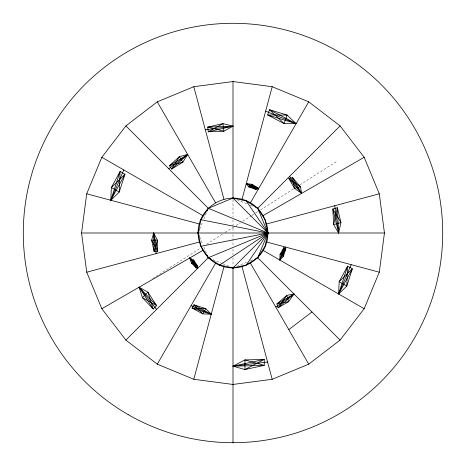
<?xml version="1.0" encoding="UTF-8"?>
<svg xmlns="http://www.w3.org/2000/svg" width="466" height="466" viewBox="0 0 466 466"><rect width="100%" height="100%" fill="white"/><g stroke="black" fill="none" stroke-linecap="round" stroke-linejoin="round"><path stroke-width="0.35" stroke-dasharray="2.33 1.75" d="M199.71 228.992L202.751 221.647M203.858 218.973L206.351 212.962M152.615 278.616L200.456 248.162M206.589 244.26L222.538 234.113M224.991 232.546L233.577 227.082M236.029 225.521L240.322 222.789M242.78 221.228L251.366 215.764M251.978 215.374L255.048 213.416M255.659 213.026L258.112 211.465M260.564 209.904L293.691 188.823M299.824 184.92L336.627 161.498M237.008 266.29L247.027 262.142M250.364 260.756L253.038 259.649M237.008 199.71L247.027 203.858M250.364 205.244L253.038 206.351M212.962 259.649L222.311 263.523M222.981 263.803L228.992 266.29M199.71 237.008L202.751 244.353M203.858 247.027L206.351 253.038M233 199.506L233 216.981M233 219.894L233 232.272M233 234.456L233 246.106M233 249.019L233 254.844M233 257.756L233 266.494"/><path stroke-width="0.7" d="M110.826 200.264L111.362 187.513L120.106 171.43L124.975 174.243L119.244 192.062L110.826 200.264L120.106 171.43L119.244 192.062L111.362 187.513L124.975 174.243L110.826 200.264L123.775 169.939M279.792 260.016L280.025 254.553L283.771 247.662L285.856 248.867L283.398 256.504L279.792 260.016L283.771 247.662L283.398 256.504L280.025 254.553L285.856 248.867L279.792 260.016L285.343 247.027M338.642 293.994L339.155 281.656L347.613 266.103L352.325 268.824L346.78 286.06L338.642 293.994L347.613 266.103L346.78 286.06L339.155 281.656L352.325 268.824L338.642 293.994L351.166 264.665M81.55 233L86.711 193.804L101.838 157.275L125.907 125.907L157.275 101.838L193.804 86.711L233 81.55L272.196 86.711L308.725 101.838L340.093 125.907L364.162 157.275L379.289 193.804L384.45 233L379.289 272.196L364.162 308.725L340.093 340.093L308.725 364.162L272.196 379.289L233 384.45L193.804 379.289L157.275 364.162L125.907 340.093L101.838 308.725L86.711 272.196L81.55 233L384.45 233M199.238 223.954C194.287 241.994 205.856 262.032 223.954 266.762C241.994 271.713 262.032 260.144 266.762 242.046C271.713 224.006 260.144 203.968 242.046 199.238C224.006 194.287 203.968 205.856 199.238 223.954L86.711 193.804M200.986 219.742L198.05 233L200.986 246.258L208.285 257.715L219.742 265.014L233 267.95L246.258 265.014L257.715 257.715L265.014 246.258L267.95 233L265.014 219.742L257.715 208.285L246.258 200.986L233 198.05L208.285 208.285L200.986 219.742L267.95 233L257.715 257.715L255.712 258.543M338.642 233L340.961 222.579L337.378 207.725L332.846 208.96L333.627 224.583L338.642 233L337.378 207.725L333.627 224.583L340.961 222.579L332.846 208.96L338.642 233L334.739 205.739M193.804 379.289L223.954 266.762M242.046 199.238L272.196 86.711M153.658 233L151.648 240.118L154.13 251.628L157.671 251.628L157.374 240.118L153.658 233L154.13 251.628L157.374 240.118L151.648 240.118L157.671 251.628L153.658 233L156.139 253.597M199.431 229.662L198.05 233L199.431 236.338M207.178 210.958L208.285 208.285L125.907 125.907M157.275 364.162L215.525 263.267M250.475 202.733L308.725 101.838M187.658 154.462L182.853 162.151L171.616 169.082L169.478 165.675L179.387 156.64L187.658 154.462L171.616 169.082L179.387 156.64L182.853 162.151L169.478 165.675L187.658 154.462L168.744 168.744M246.258 265.014L267.95 233L257.715 208.285L255.712 207.457M293.994 293.994L288.652 301.653L278.103 307.776L276.926 303.902L286.747 295.38L293.994 293.994L278.103 307.776L286.747 295.38L288.652 301.653L276.926 303.902L293.994 293.994L275.779 307.088M125.907 340.093L208.285 257.715L267.95 233L246.258 200.986M257.715 208.285L340.093 125.907M233 81.55L233 198.05L267.95 233L233 267.95L233 442.7M288.792 329.637L311.964 311.964M219.742 265.014L267.95 233L208.285 208.285M101.838 308.725L202.733 250.475M263.267 215.525L364.162 157.275M233 126.169L223.901 131.208L208.267 131.779L207.702 127.096L222.993 123.63L233 126.169L208.267 131.779L222.993 123.63L223.901 131.208L207.702 127.096L233 126.169L205.343 129.781M233 366.165L244.941 359.921L264.263 359.426L264.263 365.367L244.941 369.532L233 366.165L264.263 359.426L244.941 369.532L244.941 359.921L264.263 365.367L233 366.165L267.566 362M235.004 267.123L233 267.95L230.996 267.123M86.711 272.196L199.238 242.046M266.762 223.954L379.289 193.804M200.986 246.258L267.95 233M296.149 123.63L284.126 123.589L267.641 114.991L269.476 109.72L287.091 115.055L296.149 123.63L267.641 114.991L287.091 115.055L284.126 123.589L269.476 109.72L296.149 123.63L265.643 111.164M211.238 314.218L202.762 313.863L192.068 308.049L193.938 304.811L205.786 308.62L211.238 314.218L192.068 308.049L205.786 308.62L202.762 313.863L193.938 304.811L211.238 314.218L191.077 305.609M246.234 183.616L252.042 184.297L258.123 187.949L256.073 189.522L248.722 186.849L246.234 183.616L258.123 187.949L248.722 186.849L252.042 184.297L256.073 189.522L246.234 183.616L258.246 189.278M266.762 242.046L379.289 272.196M233 198.05L235.004 198.877M210.958 258.822L208.285 257.715L207.178 255.042M189.685 258.007L193.594 259.993L197.753 266.232L196.413 268.101L191.427 263.016L189.685 258.007L197.753 266.232L191.427 263.016L193.594 259.993L196.413 268.101L189.685 258.007L197.864 268.136M139.118 287.202L147.903 292.124L156.605 305.609L153.197 309.016L142.386 297.64L139.118 287.202L156.605 305.609L142.386 297.64L147.903 292.124L153.197 309.016L139.118 287.202L156.564 309.436M101.838 157.275L202.733 215.525M263.267 250.475L364.162 308.725M301.618 193.384L294.436 188.276L288.85 178.519L292.572 177.598L300.465 186.784L301.618 193.384L288.85 178.519L300.465 186.784L294.436 188.276L292.572 177.598L301.618 193.384L289.561 176.439M257.715 257.715L340.093 340.093M157.275 101.838L215.525 202.733M250.475 263.267L308.725 364.162M193.804 86.711L223.954 199.238M242.046 266.762L272.196 379.289M128.15 414.606A209.7 209.7 0 0 0 442.7 233A209.7 209.7 0 0 0 128.15 51.394A209.7 209.7 0 0 0 128.15 414.606"/></g></svg>
